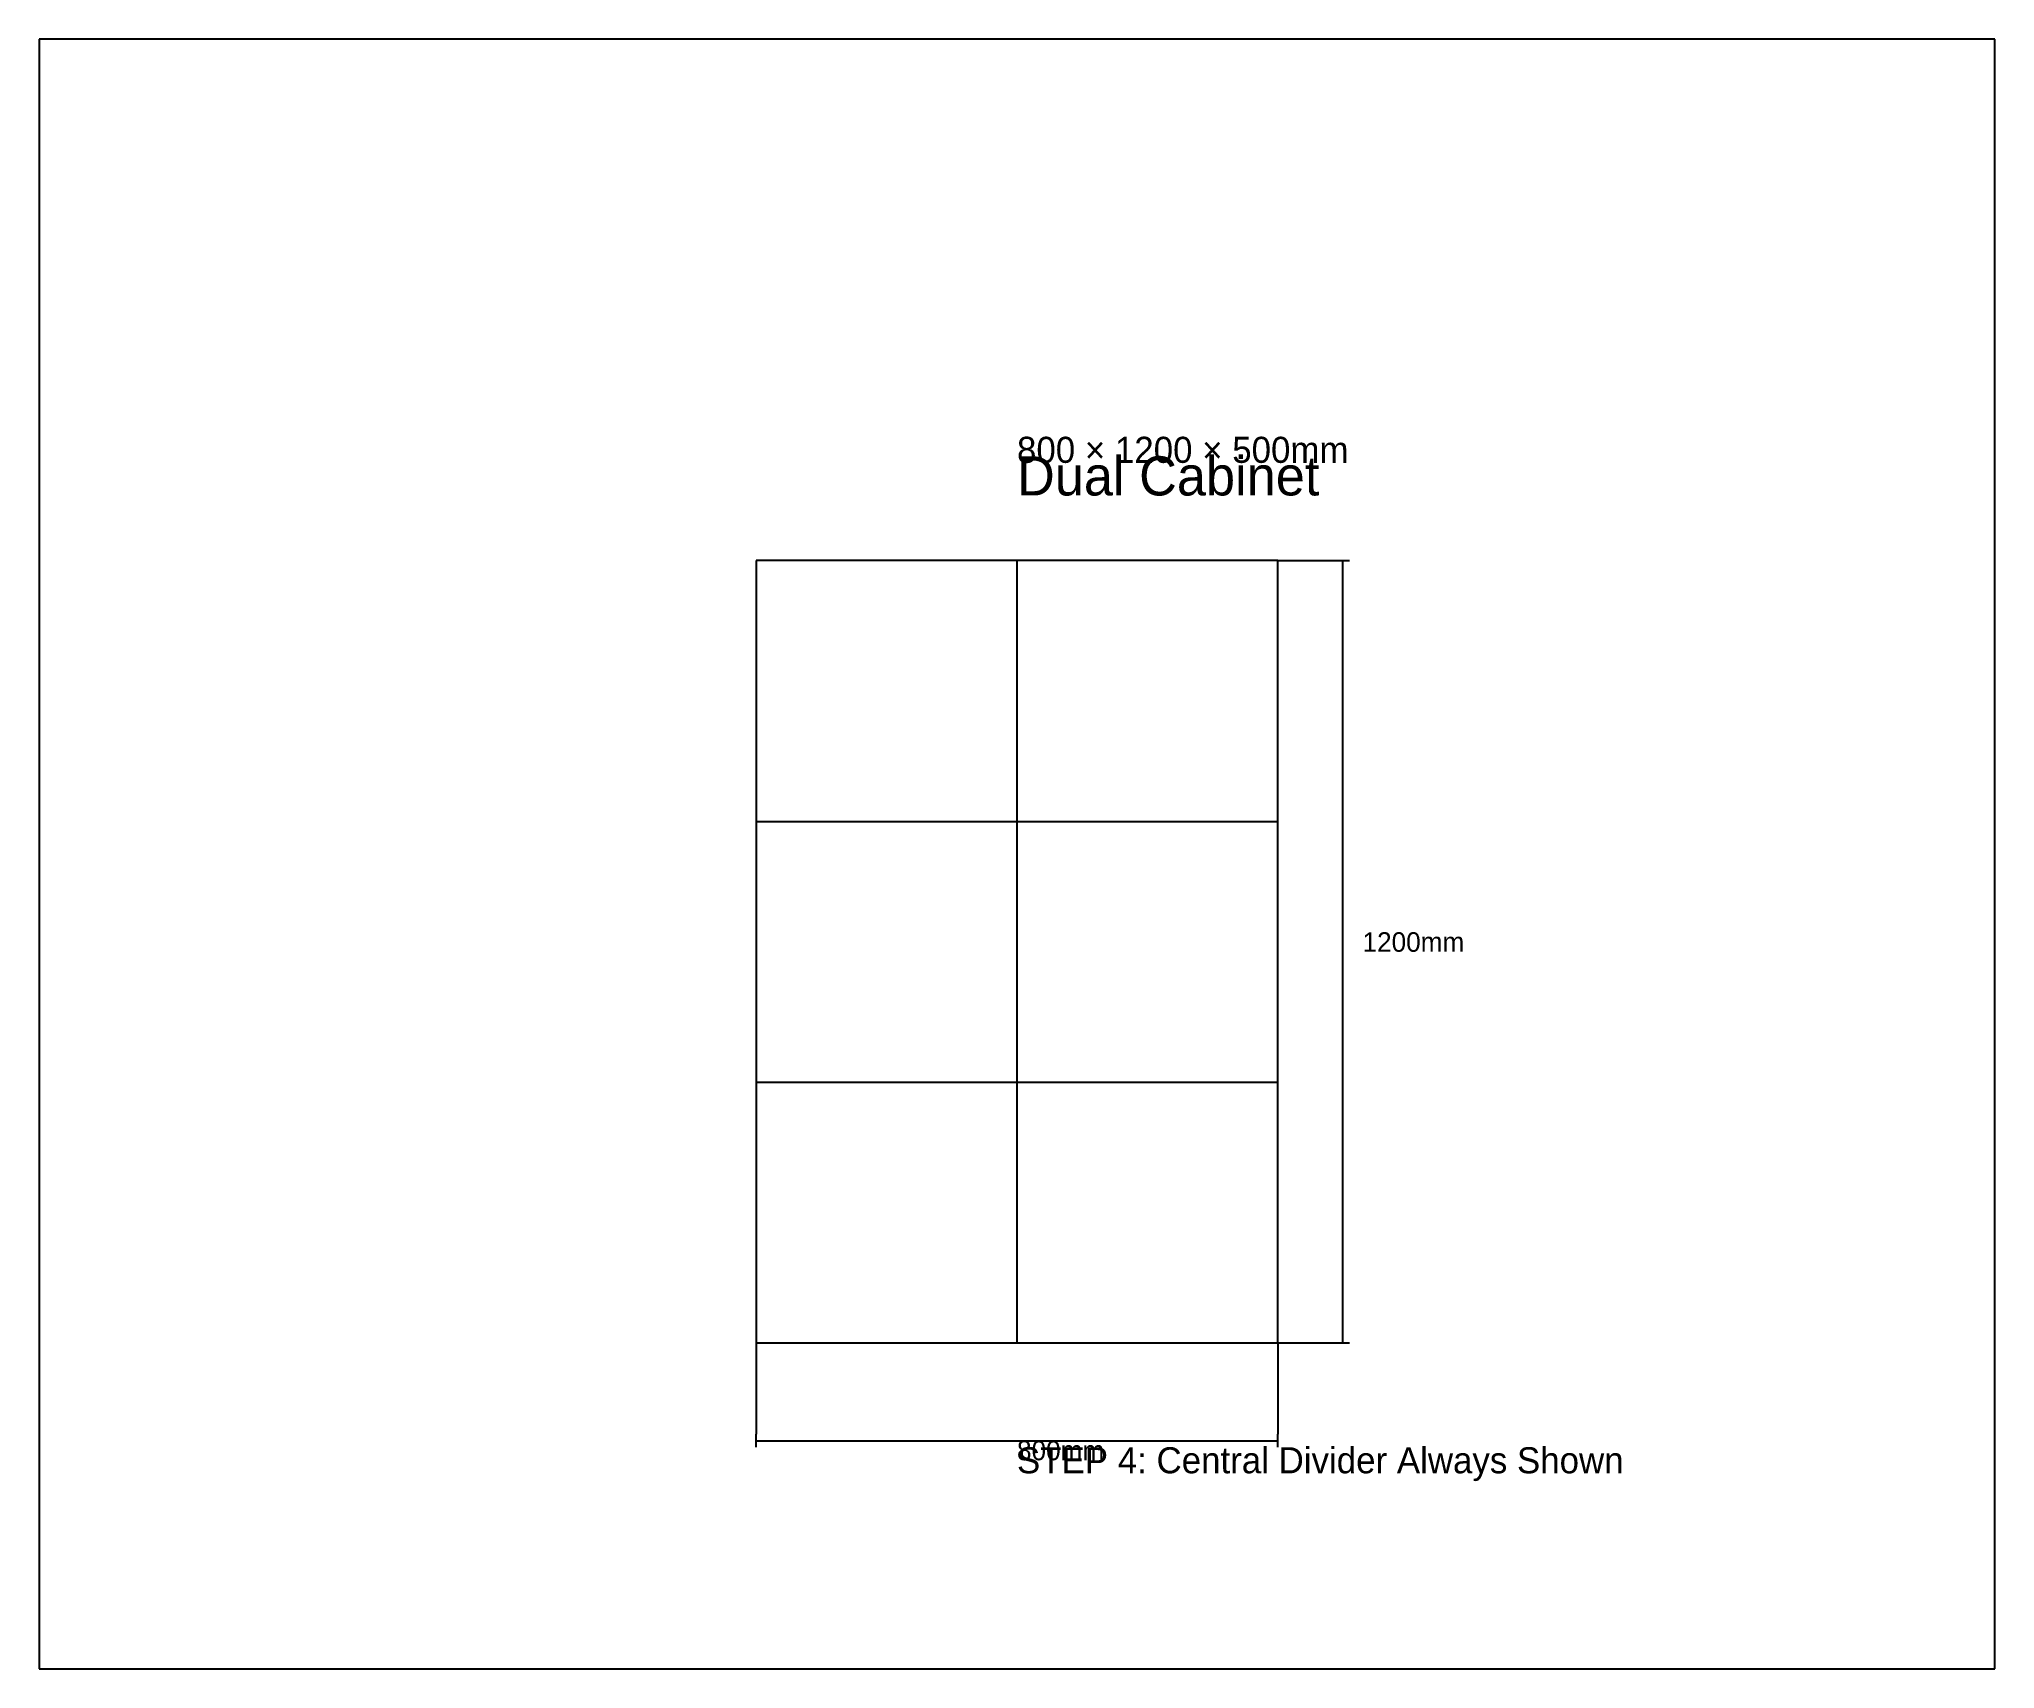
# Model space of a CAD drawing. Header units: millimetres. Extents: x 0 to 3000, y 0 to 2500.
import ezdxf

# ---------------------------------------------------------------- set-up
doc = ezdxf.new("R2010")
doc.units = ezdxf.units.MM
for name, color, linetype in [('DIMENSIONS', 1, 'CONTINUOUS'), ('FURNITURE', 3, 'CONTINUOUS'), ('TEXT', 5, 'CONTINUOUS')]:
    doc.layers.add(name, color=color, linetype=linetype)

msp = doc.modelspace()

# ---------------------------------------------------------------- linework, layer by layer
at = {"layer": 'DIMENSIONS'}
for p, q in [((1900, 1700), (2010, 1700)), ((1990, 1700), (2010, 1700)), ((2000, 500), (2000, 1700)), ((1100, 500), (1100, 360)), ((1900, 500), (1900, 360)), ((1900, 500), (2010, 500)), ((1990, 500), (2010, 500)), ((1100, 340), (1100, 360)), ((1900, 340), (1900, 360)), ((1100, 350), (1900, 350))]:
    msp.add_line(p, q, dxfattribs=at)
at = {"layer": 'FURNITURE'}
for p, q in [((3000, 2500), (0, 2500)), ((0, 2500), (0, 0)), ((3000, 0), (3000, 2500)), ((1900, 1700), (1100, 1700)), ((1100, 1700), (1100, 500)), ((1500, 500), (1500, 1700)), ((1900, 500), (1900, 1700)), ((1100, 1300), (1500, 1300)), ((1500, 1300), (1900, 1300)), ((1100, 900), (1500, 900)), ((1500, 900), (1900, 900)), ((1100, 500), (1900, 500)), ((0, 0), (3000, 0))]:
    msp.add_line(p, q, dxfattribs=at)

# ---------------------------------------------------------------- texts
at = {"layer": 'TEXT'}
for s, height, p in [('800 × 1200 × 500mm', 40, (1500, 1850)), ('Dual Cabinet', 60, (1500, 1800)), ('1200mm', 30, (2030, 1100)), ('800mm', 30, (1500, 320)), ('STEP 4: Central Divider Always Shown', 40, (1500, 300))]:
    msp.add_text(s, height=height, dxfattribs=at).set_placement(p)

doc.saveas('drawing.dxf')
